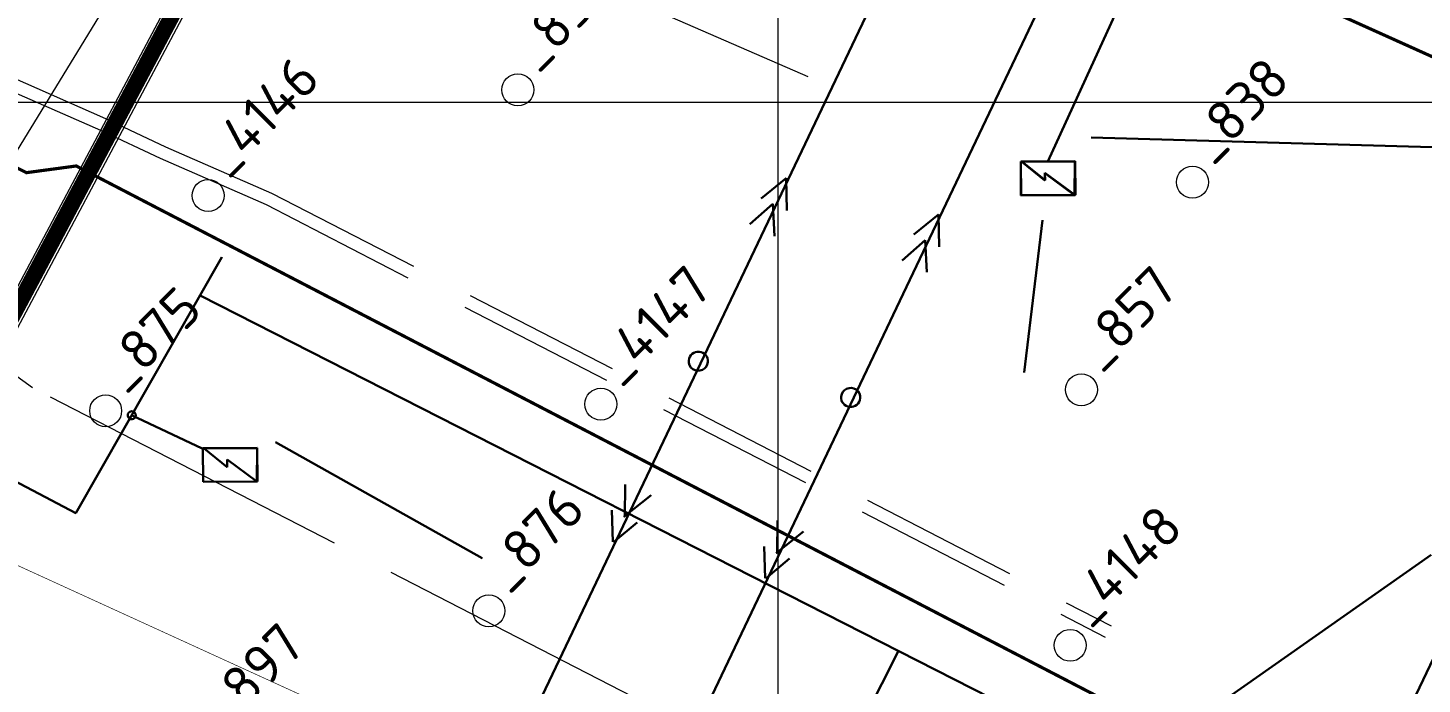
# Model space of a CAD drawing. Header units: millimetres. Extents: x 519 to 9564855, y -810 to 5021775.
# Drawn here: x 9525765.1 to 9526201.8, y 5000817.9 to 5001023.3 of the extents above; entities that cross this region are included whole.
import ezdxf

# ---------------------------------------------------------------- set-up
doc = ezdxf.new("R2010")
doc.units = ezdxf.units.MM
doc.header["$LTSCALE"] = 2
doc.header["$MEASUREMENT"] = 0
doc.linetypes.add('92051501$0$GROUND1', pattern=[60, 50, -10])
doc.linetypes.add('92051501$0$GROUND2', pattern=[35, 25, -10])
for name, color, linetype in [('GRID_PULKOVO', 7, 'Continuous'), ('OilColl&Flowlines', 3, 'Continuous'), ('OLD WELLS(dr.bfr2000)', 24, 'Continuous'), ('ROAD_FIELD', 255, '92051501$0$GROUND2'), ('ROAD_GROUND', 9, 'Continuous')]:
    doc.layers.add(name, color=color, linetype=linetype)
for name, color, linetype, lineweight in [('WELLS(drilled after 2000y)', 6, 'Continuous', 40), ('Новый водовод', 5, 'g_122_vpr', 30), ('ТХ_Сущ. НГ', 244, 'g_122_n', 5), ('Электро', 1, 'Continuous', 30), ('Электроснаб', 1, 'Continuous', 18), ('Электроснабжене', 1, 'Continuous', 18)]:
    doc.layers.add(name, color=color, linetype=linetype, lineweight=lineweight)
doc.styles.add('92051501$0$STANDARD', font='simplex.shx')
doc.styles.add('Elect', font='isocpeur.ttf')
doc.styles.add('Line_GUGK', font='')
doc.styles.get('Line_GUGK').set_extended_font_data('Bm431', italic=True)
doc.linetypes.add('g_122_n', pattern='A,2,-2,3,-0.6,["Н",Line_GUGK,S=2,R=0,X=0,Y=-1],-3,3,-2,8,-2,8,-2,6', length=41.6)
doc.linetypes.add('g_122_vpr', pattern='A,2,-2,3,-0.6,["Впр",Line_GUGK,S=2,R=0,X=0,Y=-1],-6.4,3,-2,8,-2,8,-2,6', length=45)
doc.linetypes.add('WTR_LINE', pattern='A,0.5,-0.2,["W",92051501$0$STANDARD,S=0.1,R=0,X=-0.1,Y=-0.05],-0.05', length=0.75)

msp = doc.modelspace()

# ---------------------------------------------------------------- linework, layer by layer
at = {"layer": 'GRID_PULKOVO', "lineweight": 0}
for p, q in [((9526000, 5011000), (9526000, 4992000)), ((9519000, 5001000), (9533000, 5001000))]:
    msp.add_line(p, q, dxfattribs=at)
at = {"layer": 'OilColl&Flowlines', "lineweight": 0}
msp.add_lwpolyline([(9525889.39595, 5001127.51579), (9525858.04301, 5001142.44579), (9525740.19884, 5000949.80272), (9525368.56152, 5000862.39631)], dxfattribs=at)
at = {"layer": 'OLD WELLS(dr.bfr2000)', "lineweight": 0}
for centre in [(9525918.6, 5001003.9), (9526129.9, 5000975), (9525821.6, 5000970.8), (9526095.1, 5000910), (9525944.6, 5000905.5), (9525789.5, 5000903.4), (9525909.5, 5000840.8), (9526091.6, 5000830)]:
    msp.add_circle(centre, 5, dxfattribs=at)
at = {"layer": 'ROAD_FIELD', "linetype": '92051501$0$GROUND1', "lineweight": 0}
msp.add_lwpolyline([(9526294.637, 5000645.555), (9526241.32291, 5000676.54365), (9526074.59125, 5000752.18536), (9525766.59049, 5000910.62261), (9525721.737, 5000942.855), (9525641.537, 5000988.155), (9525612.66099, 5001000.79967), (9525585.737, 5001011.755), (9525569.31734, 5001022.58524), (9525539.237, 5001059.255), (9525505.90881, 5001054.71553), (9525440.237, 5001073.055), (9525412.437, 5001092.855), (9525327.937, 5001118.155), (9525247.237, 5001169.955)], dxfattribs=at)
at = {"layer": 'ROAD_GROUND', "lineweight": 0}
for points in [[(9525963.72589, 5001327.02085), (9525920.937, 5001241.655), (9525661.937, 5000754.355), (9526071.037, 5000543.955)], [(9525969.08979, 5001324.33225), (9525926.26878, 5001238.90232), (9525670.0894, 5000756.90923), (9526073.78115, 5000549.2907)]]:
    msp.add_lwpolyline(points, dxfattribs=at)
at = {"layer": 'ROAD_GROUND', "color": 8, "lineweight": 0, "const_width": 5}
msp.add_lwpolyline([(9525966.40784, 5001325.67655), (9525923.60289, 5001240.27866), (9525666.0132, 5000755.63212), (9526074.35264, 5000545.81875)], dxfattribs=at)
at = {"layer": 'ROAD_GROUND', "linetype": '92051501$0$GROUND2', "lineweight": 0}
for points in [[(9525305.30384, 5001261.18386), (9525428.70294, 5001191.98248), (9525469.65292, 5001165.51481), (9525527.50817, 5001135.29489), (9525578.16924, 5001115.09077), (9525595.72553, 5001102.53598), (9525615.21522, 5001089.27904), (9525641.27195, 5001075.25614), (9525759.93647, 5001007.933), (9525789.49774, 5000994.87631), (9525808.18796, 5000986.09881), (9525841.45525, 5000971.56942), (9526104.36902, 5000836.1108)], [(9525303.34732, 5001257.69501), (9525426.637, 5001188.555), (9525467.637, 5001162.055), (9525525.837, 5001131.655), (9525576.237, 5001111.555), (9525593.437, 5001099.255), (9525613.137, 5001085.855), (9525639.337, 5001071.755), (9525758.137, 5001004.355), (9525787.83929, 5000991.23603), (9525806.537, 5000982.455), (9525839.737, 5000967.955), (9526102.537, 5000832.555)]]:
    msp.add_lwpolyline(points, dxfattribs=at)
at = {"layer": 'WELLS(drilled after 2000y)', "color": 6, "linetype": 'ByBlock', "lineweight": 0, "ltscale": 5, "const_width": 0.2}
msp.add_lwpolyline([(9525000, 5000985.08316), (9525129.97404, 5001193.83582), (9525129.97404, 5001193.83582), (9525340.44892, 5001097.97144), (9525431.91157, 5001056.42043), (9525449.5737, 5001037.52868), (9525675.67765, 5000934.6278), (9525677.27178, 5000933.90294), (9525744.09051, 5000863.14664), (9526124.34331, 5000689.43657), (9526177.94203, 5000632.05907), (9526370.8544, 5000530.5347)], dxfattribs=at)
at = {"layer": 'Новый водовод', "color": 5, "lineweight": 0, "const_width": 1}
msp.add_lwpolyline([(9524668.31995, 5001438.22292), (9524723.14309, 5001421.77927), (9524738.96758, 5001424.3608), (9525220.87228, 5001262.01961), (9525272.52957, 5001236.55081), (9525268.71005, 5001228.97134), (9525764.67358, 5000977.96715), (9525780.29327, 5000980.06274), (9526277.47282, 5000721.95614)], dxfattribs=at)
at = {"layer": 'Новый водовод', "color": 5, "linetype": 'WTR_LINE', "lineweight": 0, "ltscale": 40, "const_width": 1}
msp.add_lwpolyline([(9525369.11, 5001441.03), (9526129.33348, 5001066.30068), (9526146.57975, 5001040.54091), (9526354.87, 5000946.83)], dxfattribs=at)
at = {"layer": 'ТХ_Сущ. НГ', "color": 3, "linetype": 'ByBlock', "lineweight": 15, "ltscale": 0.3}
msp.add_line((9525825.05504, 5001088.51944), (9526009.43013, 5001008.02998), dxfattribs=at)
at = {"layer": 'Электро', "ltscale": 0.5}
for p, q in [((9525486.31914, 4999891.7866), (9526177.71914, 5001341.6866)), ((9525835.61914, 5000512.4866), (9526192.61914, 5001262.1866)), ((9525835.61914, 5000512.4866), (9526192.61914, 5001262.1866)), ((9526143.82381, 5001110.73763, 0), (9526084.60459, 5000981.45883, 0))]:
    msp.add_line(p, q, dxfattribs=at)
at = {"layer": 'Электро', "ltscale": 25}
for p, q in [((9526098.13716, 5000988.93701), (9526204.97519, 5000985.92041)), ((9526082.9179, 5000963.12165), (9526077.18645, 5000915.42688)), ((9525825.90328, 5000951.50545, 0), (9525780.20048, 5000871.4034, 0)), ((9525842.71857, 5000893.63712), (9525907.45264, 5000857.2926))]:
    msp.add_line(p, q, dxfattribs=at)
at = {"layer": 'Электро'}
for p, q in [((9526076.08038, 5000981.40666, 0), (9526093.12881, 5000981.51099, 0)), ((9526076.14508, 5000970.83431, 0), (9526076.08038, 5000981.40666, 0)), ((9526076.1308, 5000981.51304, 0), (9526093.17923, 5000981.61738, 0)), ((9526076.1955, 5000970.94069, 0), (9526076.1308, 5000981.51304, 0)), ((9526093.03155, 5000981.41254, 0), (9526076.43595, 5000981.31098, 0)), ((9526076.43595, 5000981.31098, 0), (9526083.64773, 5000975.48375, 0)), ((9526093.08198, 5000981.51893, 0), (9526076.48638, 5000981.41736, 0)), ((9526076.48638, 5000981.41736, 0), (9526083.69816, 5000975.59013, 0)), ((9526092.95786, 5000970.97008, 0), (9526093.03155, 5000981.41254, 0)), ((9526093.00829, 5000971.07646, 0), (9526093.08198, 5000981.51893, 0)), ((9526093.12881, 5000981.51099, 0), (9526093.19351, 5000970.93864, 0)), ((9526093.17923, 5000981.61738, 0), (9526093.24393, 5000971.04502, 0)), ((9526002.6397, 5000976.25705), (9525994.84521, 5000969.91896)), ((9526002.80462, 5000966.10203), (9526002.6397, 5000976.25705)), ((9526083.64773, 5000975.48375, 0), (9526083.6332, 5000977.85898, 0)), ((9526083.6332, 5000977.85898, 0), (9526092.95786, 5000970.97008, 0)), ((9526083.69816, 5000975.59013, 0), (9526083.68362, 5000977.96536, 0)), ((9526083.68362, 5000977.96536, 0), (9526093.00829, 5000971.07646, 0)), ((9526093.19351, 5000970.93864, 0), (9526076.14508, 5000970.83431, 0)), ((9526093.24393, 5000971.04502, 0), (9526076.1955, 5000970.94069, 0)), ((9525991.25326, 5000961.84542), (9525998.4838, 5000968.17407)), ((9525998.4838, 5000968.17407), (9525998.98526, 5000958.13754)), ((9526050.3602, 5000964.91194), (9526042.56571, 5000958.57384)), ((9526050.52512, 5000954.75691), (9526050.3602, 5000964.91194)), ((9526038.97376, 5000950.50031), (9526046.2043, 5000956.82896)), ((9526046.2043, 5000956.82896), (9526046.70575, 5000946.79243)), ((9525819.94955, 5000891.72405, 0), (9525836.99798, 5000891.82839, 0)), ((9525820.01425, 5000881.1517, 0), (9525819.94955, 5000891.72405, 0)), ((9525836.90072, 5000891.72994, 0), (9525820.30513, 5000891.62837, 0)), ((9525820.30513, 5000891.62837, 0), (9525827.5169, 5000885.80114, 0)), ((9525827.5169, 5000885.80114, 0), (9525827.50237, 5000888.17637, 0)), ((9525827.50237, 5000888.17637, 0), (9525836.82703, 5000881.28748, 0)), ((9525836.82703, 5000881.28748, 0), (9525836.90072, 5000891.72994, 0)), ((9525836.99798, 5000891.82839, 0), (9525837.06268, 5000881.25604, 0)), ((9525837.06268, 5000881.25604, 0), (9525820.01425, 5000881.1517, 0)), ((9525952.12414, 5000870.33418), (9525952.18662, 5000880.38016)), ((9525951.7876, 5000870.21568), (9525960.36429, 5000877.01834)), ((9525948.30477, 5000862.3697), (9525948.03072, 5000872.29717)), ((9525948.53218, 5000862.26064), (9525955.99013, 5000868.48024)), ((9525999.84463, 5000858.98906), (9525999.90712, 5000869.03504)), ((9525999.5081, 5000858.87056), (9526008.08478, 5000865.67322)), ((9525996.02527, 5000851.02458), (9525995.75122, 5000860.95206)), ((9525996.25268, 5000850.91553), (9526003.71063, 5000857.13513))]:
    msp.add_line(p, q, dxfattribs=at)
at = {"layer": 'Электро', "ltscale": 0.0025}
for p, q in [((9525819.06865, 5000939.52657, 0), (9526109.65215, 5000791.726, 0)), ((9525685.75656, 5000920.79499, 0), (9525780.20048, 5000871.4034, 0)), ((9525819.68065, 5000891.60695, 0), (9525797.60359, 5000902.06306, 0)), ((9526227.31057, 5000871.88798, -0.00006), (9526130.06257, 5000668.70898, -0.00006)), ((9526109.65215, 5000791.726, 0), (9526204.60939, 5000858.36739, 0)), ((9525992.46364, 5000738.9864, -0.00006), (9526037.86159, 5000828.2411, -0.00006))]:
    msp.add_line(p, q, dxfattribs=at)
at = {"layer": 'Электро'}
for centre, start, end in [((9525975.11979, 5000918.93868), 174.9764139, 354.976414), ((9525975.11979, 5000918.93868), 354.976414, 174.9764139), ((9526022.84029, 5000907.59357), 354.9764138, 174.9764138), ((9526022.84029, 5000907.59357), 174.9764138, 354.9764138)]:
    msp.add_arc(centre, 3, start, end, dxfattribs=at)
at = {"layer": 'Электро', "ltscale": 25}
for start, end in [(162, 342), (342, 162)]:
    msp.add_arc((9525797.67443, 5000902.02951, 0), 1.25, start, end, dxfattribs=at)
at = {"layer": 'Электроснаб', "color": 1, "linetype": 'ByBlock', "lineweight": 0, "ltscale": 0.5}
for p, q in [((9525486.31914, 4999891.7866), (9526177.71914, 5001341.6866)), ((9525835.61914, 5000512.4866), (9526192.61914, 5001262.1866)), ((9525835.61914, 5000512.4866), (9526192.61914, 5001262.1866)), ((9526143.82381, 5001110.73763, 0), (9526084.60459, 5000981.45883, 0))]:
    msp.add_line(p, q, dxfattribs=at)
at = {"layer": 'Электроснаб', "color": 1, "linetype": 'ByBlock', "lineweight": 0, "ltscale": 25}
for p, q in [((9526098.13716, 5000988.93701), (9526204.97519, 5000985.92041)), ((9526082.9179, 5000963.12165), (9526077.18645, 5000915.42688)), ((9525825.90328, 5000951.50545, 0), (9525780.20048, 5000871.4034, 0)), ((9525842.71857, 5000893.63712), (9525907.45264, 5000857.2926))]:
    msp.add_line(p, q, dxfattribs=at)
at = {"layer": 'Электроснаб', "color": 1, "linetype": 'ByBlock', "lineweight": 0}
for p, q in [((9526076.08038, 5000981.40666, 0), (9526093.12881, 5000981.51099, 0)), ((9526076.14508, 5000970.83431, 0), (9526076.08038, 5000981.40666, 0)), ((9526076.1308, 5000981.51304, 0), (9526093.17923, 5000981.61738, 0)), ((9526076.1955, 5000970.94069, 0), (9526076.1308, 5000981.51304, 0)), ((9526093.03155, 5000981.41254, 0), (9526076.43595, 5000981.31098, 0)), ((9526076.43595, 5000981.31098, 0), (9526083.64773, 5000975.48375, 0)), ((9526093.08198, 5000981.51893, 0), (9526076.48638, 5000981.41736, 0)), ((9526076.48638, 5000981.41736, 0), (9526083.69816, 5000975.59013, 0)), ((9526092.95786, 5000970.97008, 0), (9526093.03155, 5000981.41254, 0)), ((9526093.00829, 5000971.07646, 0), (9526093.08198, 5000981.51893, 0)), ((9526093.12881, 5000981.51099, 0), (9526093.19351, 5000970.93864, 0)), ((9526093.17923, 5000981.61738, 0), (9526093.24393, 5000971.04502, 0)), ((9526002.6397, 5000976.25705), (9525994.84521, 5000969.91896)), ((9526002.80462, 5000966.10203), (9526002.6397, 5000976.25705)), ((9526083.64773, 5000975.48375, 0), (9526083.6332, 5000977.85898, 0)), ((9526083.6332, 5000977.85898, 0), (9526092.95786, 5000970.97008, 0)), ((9526083.69816, 5000975.59013, 0), (9526083.68362, 5000977.96536, 0)), ((9526083.68362, 5000977.96536, 0), (9526093.00829, 5000971.07646, 0)), ((9526093.19351, 5000970.93864, 0), (9526076.14508, 5000970.83431, 0)), ((9526093.24393, 5000971.04502, 0), (9526076.1955, 5000970.94069, 0)), ((9525991.25326, 5000961.84542), (9525998.4838, 5000968.17407)), ((9525998.4838, 5000968.17407), (9525998.98526, 5000958.13754)), ((9526050.3602, 5000964.91194), (9526042.56571, 5000958.57384)), ((9526050.52512, 5000954.75691), (9526050.3602, 5000964.91194)), ((9526038.97376, 5000950.50031), (9526046.2043, 5000956.82896)), ((9526046.2043, 5000956.82896), (9526046.70575, 5000946.79243)), ((9525819.94955, 5000891.72405, 0), (9525836.99798, 5000891.82839, 0)), ((9525820.01425, 5000881.1517, 0), (9525819.94955, 5000891.72405, 0)), ((9525836.90072, 5000891.72994, 0), (9525820.30513, 5000891.62837, 0)), ((9525820.30513, 5000891.62837, 0), (9525827.5169, 5000885.80114, 0)), ((9525827.5169, 5000885.80114, 0), (9525827.50237, 5000888.17637, 0)), ((9525827.50237, 5000888.17637, 0), (9525836.82703, 5000881.28748, 0)), ((9525836.82703, 5000881.28748, 0), (9525836.90072, 5000891.72994, 0)), ((9525836.99798, 5000891.82839, 0), (9525837.06268, 5000881.25604, 0)), ((9525837.06268, 5000881.25604, 0), (9525820.01425, 5000881.1517, 0)), ((9525952.12414, 5000870.33418), (9525952.18662, 5000880.38016)), ((9525951.7876, 5000870.21568), (9525960.36429, 5000877.01834)), ((9525948.30477, 5000862.3697), (9525948.03072, 5000872.29717)), ((9525948.53218, 5000862.26064), (9525955.99013, 5000868.48024)), ((9525999.84463, 5000858.98906), (9525999.90712, 5000869.03504)), ((9525999.5081, 5000858.87056), (9526008.08478, 5000865.67322)), ((9525996.02527, 5000851.02458), (9525995.75122, 5000860.95206)), ((9525996.25268, 5000850.91553), (9526003.71063, 5000857.13513))]:
    msp.add_line(p, q, dxfattribs=at)
at = {"layer": 'Электроснаб', "color": 1, "linetype": 'ByBlock', "lineweight": 0, "ltscale": 0.0025}
for p, q in [((9525819.06865, 5000939.52657, 0), (9526109.65215, 5000791.726, 0)), ((9525685.75656, 5000920.79499, 0), (9525780.20048, 5000871.4034, 0)), ((9525819.68065, 5000891.60695, 0), (9525797.60359, 5000902.06306, 0)), ((9526227.31057, 5000871.88798, -0.00006), (9526130.06257, 5000668.70898, -0.00006)), ((9526109.65215, 5000791.726, 0), (9526204.60939, 5000858.36739, 0)), ((9525992.46364, 5000738.9864, -0.00006), (9526037.86159, 5000828.2411, -0.00006))]:
    msp.add_line(p, q, dxfattribs=at)
at = {"layer": 'Электроснаб', "color": 1, "linetype": 'ByBlock', "lineweight": 0}
for centre, start, end in [((9525975.11979, 5000918.93868), 174.9764139, 354.976414), ((9525975.11979, 5000918.93868), 354.976414, 174.9764139), ((9526022.84029, 5000907.59357), 354.9764138, 174.9764138), ((9526022.84029, 5000907.59357), 174.9764138, 354.9764138)]:
    msp.add_arc(centre, 3, start, end, dxfattribs=at)
at = {"layer": 'Электроснаб', "color": 1, "linetype": 'ByBlock', "lineweight": 0, "ltscale": 25}
for start, end in [(162, 342), (342, 162)]:
    msp.add_arc((9525797.67443, 5000902.02951, 0), 1.25, start, end, dxfattribs=at)
at = {"layer": 'Электроснабжене', "color": 1, "linetype": 'ByBlock', "lineweight": 0, "ltscale": 0.5}
for p, q in [((9525486.31914, 4999891.7866), (9526177.71914, 5001341.6866)), ((9525835.61914, 5000512.4866), (9526192.61914, 5001262.1866)), ((9525835.61914, 5000512.4866), (9526192.61914, 5001262.1866)), ((9526143.82381, 5001110.73763, 0), (9526084.60459, 5000981.45883, 0))]:
    msp.add_line(p, q, dxfattribs=at)
at = {"layer": 'Электроснабжене', "color": 1, "linetype": 'ByBlock', "lineweight": 0, "ltscale": 25}
for p, q in [((9526098.13716, 5000988.93701), (9526204.97519, 5000985.92041)), ((9526082.9179, 5000963.12165), (9526077.18645, 5000915.42688)), ((9525825.90328, 5000951.50545, 0), (9525780.20048, 5000871.4034, 0)), ((9525842.71857, 5000893.63712), (9525907.45264, 5000857.2926))]:
    msp.add_line(p, q, dxfattribs=at)
at = {"layer": 'Электроснабжене', "color": 1, "linetype": 'ByBlock', "lineweight": 0}
for p, q in [((9526076.08038, 5000981.40666, 0), (9526093.12881, 5000981.51099, 0)), ((9526076.14508, 5000970.83431, 0), (9526076.08038, 5000981.40666, 0)), ((9526076.1308, 5000981.51304, 0), (9526093.17923, 5000981.61738, 0)), ((9526076.1955, 5000970.94069, 0), (9526076.1308, 5000981.51304, 0)), ((9526093.03155, 5000981.41254, 0), (9526076.43595, 5000981.31098, 0)), ((9526076.43595, 5000981.31098, 0), (9526083.64773, 5000975.48375, 0)), ((9526093.08198, 5000981.51893, 0), (9526076.48638, 5000981.41736, 0)), ((9526076.48638, 5000981.41736, 0), (9526083.69816, 5000975.59013, 0)), ((9526092.95786, 5000970.97008, 0), (9526093.03155, 5000981.41254, 0)), ((9526093.00829, 5000971.07646, 0), (9526093.08198, 5000981.51893, 0)), ((9526093.12881, 5000981.51099, 0), (9526093.19351, 5000970.93864, 0)), ((9526093.17923, 5000981.61738, 0), (9526093.24393, 5000971.04502, 0)), ((9526002.6397, 5000976.25705), (9525994.84521, 5000969.91896)), ((9526002.80462, 5000966.10203), (9526002.6397, 5000976.25705)), ((9526083.64773, 5000975.48375, 0), (9526083.6332, 5000977.85898, 0)), ((9526083.6332, 5000977.85898, 0), (9526092.95786, 5000970.97008, 0)), ((9526083.69816, 5000975.59013, 0), (9526083.68362, 5000977.96536, 0)), ((9526083.68362, 5000977.96536, 0), (9526093.00829, 5000971.07646, 0)), ((9526093.19351, 5000970.93864, 0), (9526076.14508, 5000970.83431, 0)), ((9526093.24393, 5000971.04502, 0), (9526076.1955, 5000970.94069, 0)), ((9525991.25326, 5000961.84542), (9525998.4838, 5000968.17407)), ((9525998.4838, 5000968.17407), (9525998.98526, 5000958.13754)), ((9526050.3602, 5000964.91194), (9526042.56571, 5000958.57384)), ((9526050.52512, 5000954.75691), (9526050.3602, 5000964.91194)), ((9526038.97376, 5000950.50031), (9526046.2043, 5000956.82896)), ((9526046.2043, 5000956.82896), (9526046.70575, 5000946.79243)), ((9525819.94955, 5000891.72405, 0), (9525836.99798, 5000891.82839, 0)), ((9525820.01425, 5000881.1517, 0), (9525819.94955, 5000891.72405, 0)), ((9525836.90072, 5000891.72994, 0), (9525820.30513, 5000891.62837, 0)), ((9525820.30513, 5000891.62837, 0), (9525827.5169, 5000885.80114, 0)), ((9525827.5169, 5000885.80114, 0), (9525827.50237, 5000888.17637, 0)), ((9525827.50237, 5000888.17637, 0), (9525836.82703, 5000881.28748, 0)), ((9525836.82703, 5000881.28748, 0), (9525836.90072, 5000891.72994, 0)), ((9525836.99798, 5000891.82839, 0), (9525837.06268, 5000881.25604, 0)), ((9525837.06268, 5000881.25604, 0), (9525820.01425, 5000881.1517, 0)), ((9525952.12414, 5000870.33418), (9525952.18662, 5000880.38016)), ((9525951.7876, 5000870.21568), (9525960.36429, 5000877.01834)), ((9525948.30477, 5000862.3697), (9525948.03072, 5000872.29717)), ((9525948.53218, 5000862.26064), (9525955.99013, 5000868.48024)), ((9525999.84463, 5000858.98906), (9525999.90712, 5000869.03504)), ((9525999.5081, 5000858.87056), (9526008.08478, 5000865.67322)), ((9525996.02527, 5000851.02458), (9525995.75122, 5000860.95206)), ((9525996.25268, 5000850.91553), (9526003.71063, 5000857.13513))]:
    msp.add_line(p, q, dxfattribs=at)
at = {"layer": 'Электроснабжене', "color": 1, "linetype": 'ByBlock', "lineweight": 0, "ltscale": 0.0025}
for p, q in [((9525819.06865, 5000939.52657, 0), (9526109.65215, 5000791.726, 0)), ((9525685.75656, 5000920.79499, 0), (9525780.20048, 5000871.4034, 0)), ((9525819.68065, 5000891.60695, 0), (9525797.60359, 5000902.06306, 0)), ((9526227.31057, 5000871.88798, -0.00006), (9526130.06257, 5000668.70898, -0.00006)), ((9526109.65215, 5000791.726, 0), (9526204.60939, 5000858.36739, 0)), ((9525992.46364, 5000738.9864, -0.00006), (9526037.86159, 5000828.2411, -0.00006))]:
    msp.add_line(p, q, dxfattribs=at)
at = {"layer": 'Электроснабжене', "color": 1, "linetype": 'ByBlock', "lineweight": 0}
for centre, start, end in [((9525975.11979, 5000918.93868), 174.9764139, 354.976414), ((9525975.11979, 5000918.93868), 354.976414, 174.9764139), ((9526022.84029, 5000907.59357), 354.9764138, 174.9764138), ((9526022.84029, 5000907.59357), 174.9764138, 354.9764138)]:
    msp.add_arc(centre, 3, start, end, dxfattribs=at)
at = {"layer": 'Электроснабжене', "color": 1, "linetype": 'ByBlock', "lineweight": 0, "ltscale": 25}
for start, end in [(162, 342), (342, 162)]:
    msp.add_arc((9525797.67443, 5000902.02951, 0), 1.25, start, end, dxfattribs=at)

# ---------------------------------------------------------------- texts
at = {"layer": 'OLD WELLS(dr.bfr2000)', "lineweight": 0, "style": 'Elect'}
for s, p in [(' _856', (9525918.6, 5001003.9)), (' _4146', (9525821.6, 5000970.8)), (' _838', (9526129.9, 5000975)), (' _4147', (9525944.6, 5000905.5)), (' _857', (9526095.1, 5000910)), (' _875', (9525789.5, 5000903.4)), (' _876', (9525909.5, 5000840.8)), (' _4148', (9526091.6, 5000830)), (' _897', (9525821.6, 5000798.1))]:
    msp.add_text(s, height=12.5, rotation=44.9999999, dxfattribs=at).set_placement(p)

doc.saveas('drawing.dxf')
